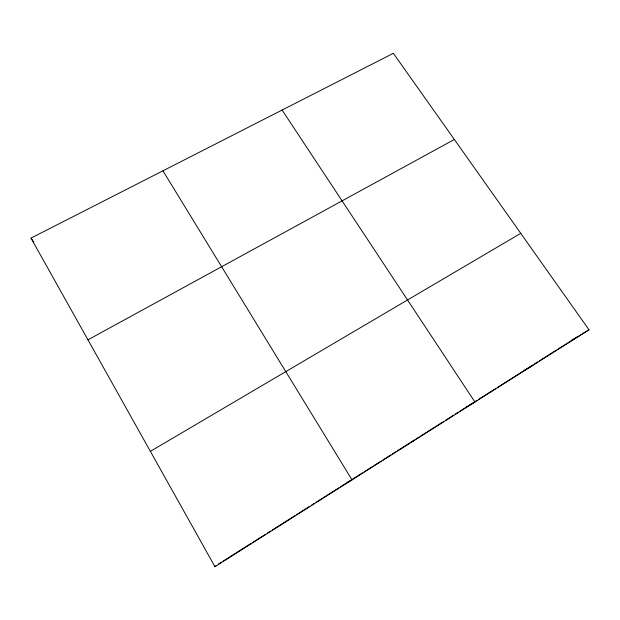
<?xml version="1.0" encoding="UTF-8"?>
<svg xmlns="http://www.w3.org/2000/svg" width="620" height="620" viewBox="0 0 620 620"><rect width="100%" height="100%" fill="white"/><g stroke="black" fill="none" stroke-linecap="round" stroke-linejoin="round"><path stroke-width="0.93" d="M214.954 566.696L589 329.794L393.367 53.305L31 238.103L214.954 566.696L215.876 565.727M218.325 564.177L221.596 562.107M223.223 561.077L250.976 543.5M252.611 542.469L265.67 534.2M267.298 533.169L270.568 531.1M272.196 530.061L295.019 515.615M296.647 514.585L309.667 506.331M311.302 505.3L314.557 503.239M316.185 502.208L338.969 487.777M340.597 486.746L348.742 481.593L347.223 482.383M349.548 481.081L362.529 472.866M364.149 471.836L372.263 466.697M373.883 465.674L381.184 461.048M382.803 460.025L390.91 454.886M392.538 453.863L395.777 451.81M397.404 450.779L409.564 443.075M410.378 442.556L414.454 439.983M416.082 438.952L419.337 436.891M420.964 435.86L443.765 421.422M445.393 420.391L453.53 415.237M455.157 414.207L458.42 412.137M460.048 411.107L467.371 406.472M468.185 405.953L477.067 400.326M478.686 399.303L495.643 388.57M497.256 387.547L532.859 365.002M534.486 363.971L537.741 361.91M539.369 360.879L556.466 350.052M558.093 349.021L589 329.794M571.322 340.365L576.879 337.04M524.714 370.156L533.014 365.25M150.373 451.337L520.754 233.337M465.837 407.317L474.936 402.031L282.108 110.042M410.293 442.664L414.648 440.223M87.947 339.83L454.344 139.484M349.556 481.167L352.013 479.888L162.952 170.81M283.627 522.831L284.882 522.404M31 238.103L33.798 242.009"/></g></svg>
